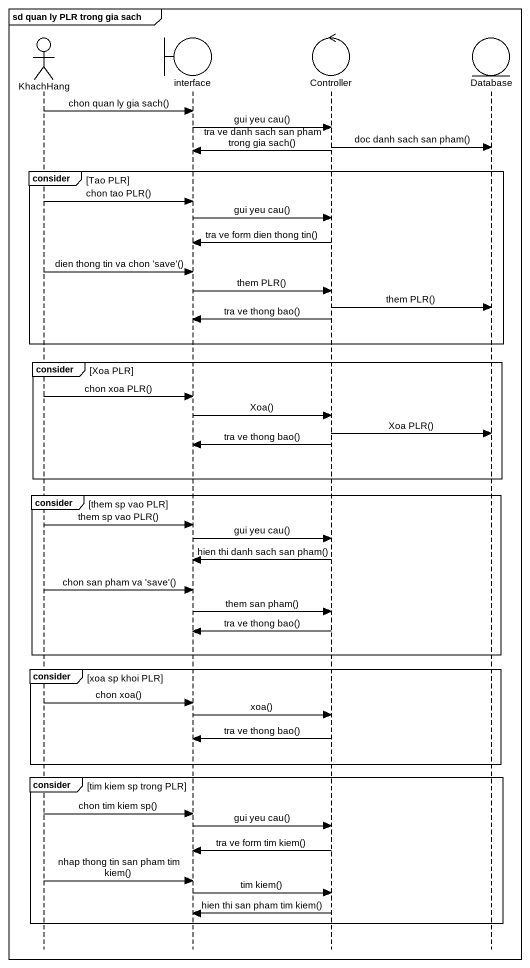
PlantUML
@startuml
mainframe sd quan ly PLR trong gia sach
hide footbox
actor KhachHang
boundary "interface" as interface_
control Controller
entity "Database" as Database_

KhachHang -> interface_ : chon quan ly gia sach()
interface_ -> Controller : gui yeu cau()
Controller -> Database_ : doc danh sach san pham()
Controller -> interface_ : tra ve danh sach san pham trong gia sach()
group consider [Tao PLR]
  KhachHang -> interface_ : chon tao PLR()
  interface_ -> Controller : gui yeu cau()
  Controller -> interface_ : tra ve form dien thong tin()
  KhachHang -> interface_ : dien thong tin va chon 'save'()
  interface_ -> Controller : them PLR()
  Controller -> Database_ : them PLR()
  Controller -> interface_ : tra ve thong bao()
end
group consider [Xoa PLR]
  KhachHang -> interface_ : chon xoa PLR()
  interface_ -> Controller : Xoa()
  Controller -> Database_ : Xoa PLR()
  Controller -> interface_ : tra ve thong bao()
end
group consider [them sp vao PLR]
  KhachHang -> interface_ : them sp vao PLR()
  interface_ -> Controller : gui yeu cau()
  Controller -> interface_ : hien thi danh sach san pham()
  KhachHang -> interface_ : chon san pham va 'save'()
  interface_ -> Controller : them san pham()
  Controller -> interface_ : tra ve thong bao()
end
group consider [xoa sp khoi PLR]
  KhachHang -> interface_ : chon xoa()
  interface_ -> Controller : xoa()
  Controller -> interface_ : tra ve thong bao()
end
group consider [tim kiem sp trong PLR]
  KhachHang -> interface_ : chon tim kiem sp()
  interface_ -> Controller : gui yeu cau()
  Controller -> interface_ : tra ve form tim kiem()
  KhachHang -> interface_ : nhap thong tin san pham tim kiem()
  interface_ -> Controller : tim kiem()
  Controller -> interface_ : hien thi san pham tim kiem()
end
@enduml
